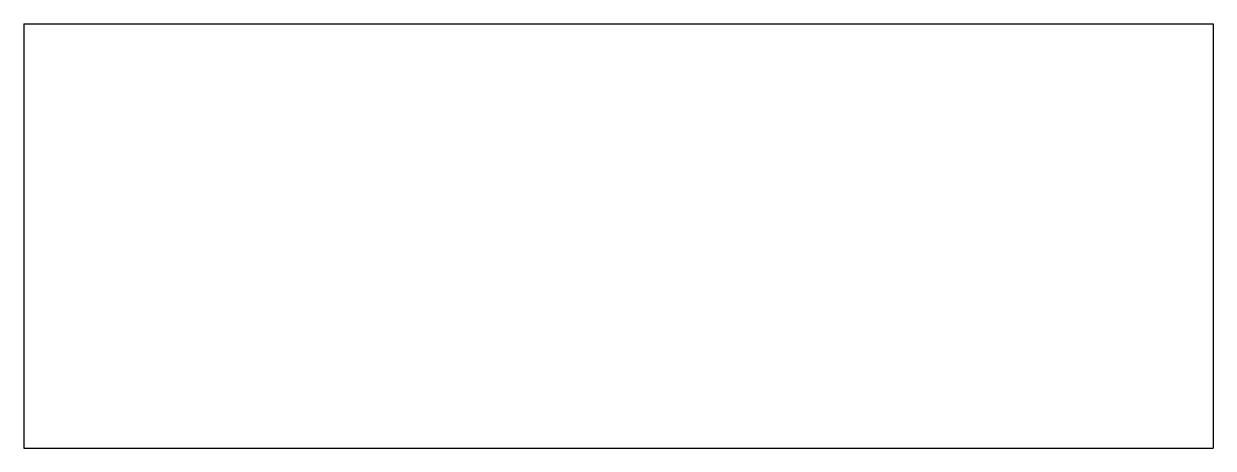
# Paper-space layout '_Front' of a CAD drawing. Header units: centimetres. Extents: x -26.8 to -25.4, y 0 to 0.5.
import ezdxf

# ---------------------------------------------------------------- set-up
doc = ezdxf.new("R2010")
doc.units = ezdxf.units.CM

psp = doc.layouts.new('_Front')

# ---------------------------------------------------------------- linework, layer by layer
at = {"color": 7, "linetype": 'Continuous', "lineweight": 25}
for p, q in [((-26.8, 0.5), (-26.8, 0)), ((-26.8, 0.5), (-25.4, 0.5)), ((-25.4, 0.5), (-25.4, 0)), ((-26.8, 0), (-25.4, 0))]:
    psp.add_line(p, q, dxfattribs=at)

doc.saveas('drawing.dxf')
